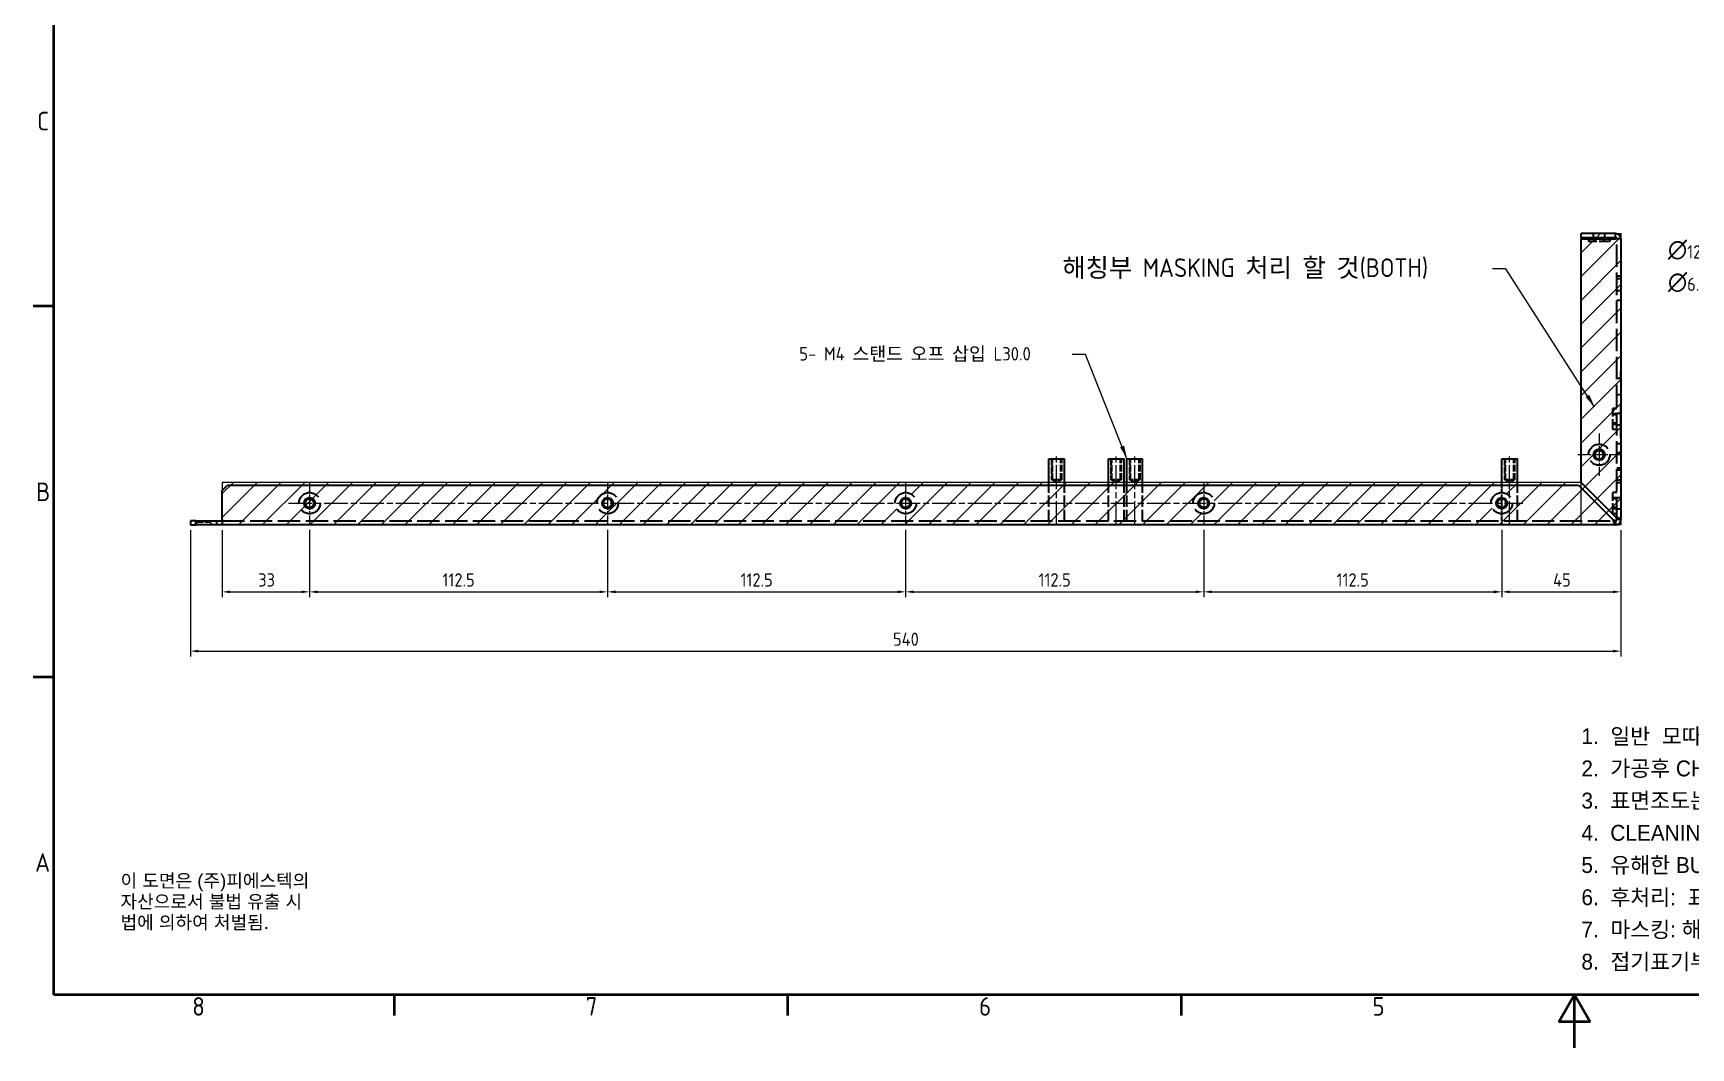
# Model space of a CAD drawing. Header units: millimetres. Extents: x 0 to 1188, y 0 to 840.
# Drawn here: x 12 to 638, y 0 to 383 of the extents above; entities that cross this region are included whole.
import ezdxf

# ---------------------------------------------------------------- set-up
doc = ezdxf.new("R2010")
doc.units = ezdxf.units.MM
doc.header["$LTSCALE"] = 2
doc.linetypes.add('CHAIN', pattern=[0.3543, 0.2362, -0.0295, 0.0591, -0.0295])
doc.linetypes.add('DASHED', pattern=[0.2067, 0.1654, -0.0413])
doc.layers.get('0').update_dxf_attribs({"color": 3, "lineweight": 25})
for name, color, linetype, lineweight in [('가려진 것(ISO)', 2, 'DASHED', 35), ('가시적인 것(ISO)', 3, 'Continuous', 40), ('가시적인 좁은 것(ISO)', 3, 'Continuous', 35), ('경계(ISO)', 7, 'Continuous', 50), ('기호(ISO)', 5, 'Continuous', 25), ('스케치 형상(ISO)', 3, 'Continuous', 25), ('중심 표식(ISO)', 1, 'Continuous', 25), ('중심선(ISO)', 1, 'Continuous', 25), ('치수(ISO)', 2, 'Continuous', 25), ('해치(ISO)', 7, 'Continuous', 18)]:
    doc.layers.add(name, color=color, linetype=linetype, lineweight=lineweight)
doc.styles.add('ISO Proportional', font='arial.ttf')
doc.styles.add('문자 텍스트_PSTEK_POSCO', font='isocp.shx')
doc.styles.add('치수 텍스트_PSTEK_POSCO', font='isocp.shx')
doc.dimstyles.new('치수_PSTEK_POSCO', dxfattribs={"dimscale": 2, "dimtxt": 2.5, "dimasz": 1.5, "dimexe": 1, "dimexo": 1, "dimgap": 1, "dimtad": 1, "dimrnd": 1e-08, "dimdsep": 46, "dimtxsty": '치수 텍스트_PSTEK_POSCO', "dimcen": 0.09, "dimdle": 10, "dimclrd": 7, "dimclre": 7, "dimclrt": 2, "dimadec": 1, "dimazin": 2, "dimtfac": 1, "dimtmove": 0, "dimatfit": 3, "dimfxl": 0, "dimtolj": 1, "dimlwd": -1, "dimlwe": -1, "dimarcsym": 0})
doc.dimstyles.new('치수_PSTEK_POSCO$7', dxfattribs={"dimscale": 2, "dimtxt": 2.5, "dimasz": 2.5, "dimexe": 1, "dimexo": 1, "dimgap": 1, "dimtad": 1, "dimrnd": 1e-08, "dimdsep": 46, "dimtxsty": '치수 텍스트_PSTEK_POSCO', "dimcen": 0.09, "dimdle": 10, "dimclrd": 7, "dimclre": 7, "dimclrt": 2, "dimadec": 1, "dimazin": 2, "dimtfac": 1, "dimtmove": 0, "dimatfit": 3, "dimfxl": 0, "dimtolj": 1, "dimlwd": -1, "dimlwe": -1, "dimarcsym": 0})
pattern_1 = [(45, (0, 0), (-4.49013, 4.49013), [])]

# ---------------------------------------------------------------- blocks, each defined once
blk = doc.blocks.new('경계 Default Border')
at = {"layer": '경계(ISO)'}
for p, q in [((10, 140), (6.1, 140)), ((10, 70), (6.1, 70)), ((74.25, 10), (74.25, 6.1)), ((148.5, 10), (148.5, 6.1)), ((222.75, 10), (222.75, 6.1))]:
    blk.add_line(p, q, dxfattribs=at)
at = {"layer": '경계(ISO)', "flags": 128}
for points in [[(10, 10), (10, 410), (584, 410), (584, 10), (10, 10)], [(297, 0), (297, 10), (294.11, 5), (299.89, 5), (297, 10)]]:
    blk.add_lwpolyline(points, dxfattribs=at)
at = {"layer": '경계(ISO)', "color": 2, "char_height": 3.5, "attachment_point": 7, "style": '문자 텍스트_PSTEK_POSCO'}
for s, insert in [('C', (6.85, 173.22)), ('B', (6.66, 103.22)), ('A', (6.47, 33.24)), ('8', (36.13, 6.07)), ('7', (110.38, 6.09)), ('6', (184.63, 6.07)), ('5', (258.88, 6.07))]:
    blk.add_mtext(s, dxfattribs=dict(at, insert=insert))
blk = doc.blocks.new('주석-판금')
at = {"layer": '기호(ISO)', "color": 2, "insert": (-40.78, 23.05), "char_height": 3, "width": 116.6778, "attachment_point": 1, "line_spacing_factor": 1.216098, "style": 'ISO Proportional'}
blk.add_mtext('\\f굴림|b0|i0;\\H3.0000;1.  일반  모따기 C0.3\\P2.  가공후 CHIPING 및 BROKEN 없을 것.\\P3.  표면조도는 다듬질기호 Ra값을 준수할 것.\\P4.  CLEANING 처리후 납품 할 것.\\P5.  유해한 BURR, 모서리 제거 할 것.\\P6.  후처리:  표제란 참조 할 것.\\P7.  마스킹: 해칭부\\P8.  접기\\fArial|b0|i0;\\H3.0000;표기부, 전압사양 실크인쇄 할 것.', dxfattribs=at)
blk = doc.blocks.new('*D46')
at = {"layer": 'Defpoints', "color": 0, "transparency": 16777216}
for p in [(83.55, 197.45), (116.55, 197.65), (116.55, 172.18)]:
    blk.add_point(p, dxfattribs=at)
at = {"layer": '치수(ISO)', "color": 7, "transparency": 16777216}
for p, q in [((83.55, 195.45), (83.55, 170.18)), ((116.55, 195.65), (116.55, 170.18)), ((86.55, 172.18), (113.55, 172.18))]:
    blk.add_line(p, q, dxfattribs=at)
for points in [[(86.55, 172.68), (86.55, 171.68), (83.55, 172.18)], [(113.55, 172.68), (113.55, 171.68), (116.55, 172.18)]]:
    blk.add_solid(points, dxfattribs=at)
at = {"layer": '치수(ISO)', "color": 2, "transparency": 16777216, "insert": (97.17, 176.68), "char_height": 5, "attachment_point": 4, "style": '치수 텍스트_PSTEK_POSCO'}
blk.add_mtext('\\A1;33', dxfattribs=at)
blk = doc.blocks.new('*D47')
at = {"layer": 'Defpoints', "color": 0, "transparency": 16777216}
for p in [(566.55, 197.65), (611.55, 197.45), (611.55, 172.18)]:
    blk.add_point(p, dxfattribs=at)
at = {"layer": '치수(ISO)', "color": 7, "transparency": 16777216}
for p, q in [((566.55, 195.65), (566.55, 170.18)), ((611.55, 195.45), (611.55, 170.18)), ((569.55, 172.18), (608.55, 172.18))]:
    blk.add_line(p, q, dxfattribs=at)
for points in [[(569.55, 172.68), (569.55, 171.68), (566.55, 172.18)], [(608.55, 172.68), (608.55, 171.68), (611.55, 172.18)]]:
    blk.add_solid(points, dxfattribs=at)
at = {"layer": '치수(ISO)', "color": 2, "transparency": 16777216, "insert": (585.96, 176.68), "char_height": 5, "attachment_point": 4, "style": '치수 텍스트_PSTEK_POSCO'}
blk.add_mtext('\\A1;45', dxfattribs=at)
blk = doc.blocks.new('*D48')
at = {"layer": 'Defpoints', "color": 0, "transparency": 16777216}
for p in [(454.05, 197.65), (566.55, 197.65), (566.55, 172.18)]:
    blk.add_point(p, dxfattribs=at)
at = {"layer": '치수(ISO)', "color": 7, "transparency": 16777216}
for p, q in [((454.05, 195.65), (454.05, 170.18)), ((566.55, 195.65), (566.55, 170.18)), ((457.05, 172.18), (563.55, 172.18))]:
    blk.add_line(p, q, dxfattribs=at)
for points in [[(457.05, 172.68), (457.05, 171.68), (454.05, 172.18)], [(563.55, 172.68), (563.55, 171.68), (566.55, 172.18)]]:
    blk.add_solid(points, dxfattribs=at)
at = {"layer": '치수(ISO)', "color": 2, "transparency": 16777216, "insert": (504.21, 176.68), "char_height": 5, "attachment_point": 4, "style": '치수 텍스트_PSTEK_POSCO'}
blk.add_mtext('\\A1;112.5', dxfattribs=at)
blk = doc.blocks.new('*D49')
at = {"layer": 'Defpoints', "color": 0, "transparency": 16777216}
for p in [(341.55, 197.65), (454.05, 197.65), (454.05, 172.18)]:
    blk.add_point(p, dxfattribs=at)
at = {"layer": '치수(ISO)', "color": 7, "transparency": 16777216}
for p, q in [((341.55, 195.65), (341.55, 170.18)), ((454.05, 195.65), (454.05, 170.18)), ((344.55, 172.18), (451.05, 172.18))]:
    blk.add_line(p, q, dxfattribs=at)
for points in [[(344.55, 172.68), (344.55, 171.68), (341.55, 172.18)], [(451.05, 172.68), (451.05, 171.68), (454.05, 172.18)]]:
    blk.add_solid(points, dxfattribs=at)
at = {"layer": '치수(ISO)', "color": 2, "transparency": 16777216, "insert": (391.71, 176.68), "char_height": 5, "attachment_point": 4, "style": '치수 텍스트_PSTEK_POSCO'}
blk.add_mtext('\\A1;112.5', dxfattribs=at)
blk = doc.blocks.new('*D50')
at = {"layer": 'Defpoints', "color": 0, "transparency": 16777216}
for p in [(229.05, 197.65), (341.55, 197.65), (341.55, 172.18)]:
    blk.add_point(p, dxfattribs=at)
at = {"layer": '치수(ISO)', "color": 7, "transparency": 16777216}
for p, q in [((229.05, 195.65), (229.05, 170.18)), ((341.55, 195.65), (341.55, 170.18)), ((232.05, 172.18), (338.55, 172.18))]:
    blk.add_line(p, q, dxfattribs=at)
for points in [[(232.05, 172.68), (232.05, 171.68), (229.05, 172.18)], [(338.55, 172.68), (338.55, 171.68), (341.55, 172.18)]]:
    blk.add_solid(points, dxfattribs=at)
at = {"layer": '치수(ISO)', "color": 2, "transparency": 16777216, "insert": (279.21, 176.68), "char_height": 5, "attachment_point": 4, "style": '치수 텍스트_PSTEK_POSCO'}
blk.add_mtext('\\A1;112.5', dxfattribs=at)
blk = doc.blocks.new('*D51')
at = {"layer": 'Defpoints', "color": 0, "transparency": 16777216}
for p in [(116.55, 197.65), (229.05, 197.65), (229.05, 172.18)]:
    blk.add_point(p, dxfattribs=at)
at = {"layer": '치수(ISO)', "color": 7, "transparency": 16777216}
for p, q in [((116.55, 195.65), (116.55, 170.18)), ((229.05, 195.65), (229.05, 170.18)), ((119.55, 172.18), (226.05, 172.18))]:
    blk.add_line(p, q, dxfattribs=at)
for points in [[(119.55, 172.68), (119.55, 171.68), (116.55, 172.18)], [(226.05, 172.68), (226.05, 171.68), (229.05, 172.18)]]:
    blk.add_solid(points, dxfattribs=at)
at = {"layer": '치수(ISO)', "color": 2, "transparency": 16777216, "insert": (166.71, 176.68), "char_height": 5, "attachment_point": 4, "style": '치수 텍스트_PSTEK_POSCO'}
blk.add_mtext('\\A1;112.5', dxfattribs=at)
blk = doc.blocks.new('*D52')
at = {"layer": 'Defpoints', "color": 0, "transparency": 16777216}
for p in [(71.55, 197.45), (611.55, 197.45), (611.55, 149.81)]:
    blk.add_point(p, dxfattribs=at)
at = {"layer": '치수(ISO)', "color": 7, "transparency": 16777216}
for p, q in [((71.55, 195.45), (71.55, 147.81)), ((611.55, 195.45), (611.55, 147.81)), ((74.55, 149.81), (608.55, 149.81))]:
    blk.add_line(p, q, dxfattribs=at)
for points in [[(74.55, 150.31), (74.55, 149.31), (71.55, 149.81)], [(608.55, 150.31), (608.55, 149.31), (611.55, 149.81)]]:
    blk.add_solid(points, dxfattribs=at)
at = {"layer": '치수(ISO)', "color": 2, "transparency": 16777216, "insert": (336.79, 154.31), "char_height": 5, "attachment_point": 4, "style": '치수 텍스트_PSTEK_POSCO'}
blk.add_mtext('\\A1;540', dxfattribs=at)

msp = doc.modelspace()

# ---------------------------------------------------------------- hatches: boundary and pattern name
at = {"layer": '해치(ISO)'}
h = msp.add_hatch(dxfattribs=at)
h.set_pattern_fill('ANSI31', color=1, scale=50.8, style=0)
h.set_pattern_definition(pattern_1)
h.paths.add_polyline_path([(596.546, 307.454), (596.546, 197.454), (611.546, 197.454), (611.546, 307.454)])
h = msp.add_hatch(dxfattribs=at)
h.set_pattern_fill('ANSI31', color=1, scale=50.8, style=0)
h.set_pattern_definition(pattern_1)
edge = h.paths.add_edge_path(flags=0)
edge.add_arc((341.546, 205.654), 4, 0, 360)
edge = h.paths.add_edge_path(flags=0)
edge.add_arc((454.046, 205.654), 4, 0, 360)
edge = h.paths.add_edge_path(flags=0)
edge.add_arc((566.546, 205.654), 4, 0, 360)
h.paths.add_polyline_path([(83.546, 213.515), (596.546, 213.515), (596.546, 197.454), (83.546, 197.454)])

# ---------------------------------------------------------------- linework, layer by layer
at = {"layer": '가려진 것(ISO)', "ltscale": 1.428422}
for p, q in [((601.196, 305.954), (601.196, 307.454)), ((605.496, 305.954), (605.496, 307.454)), ((601.346, 305.954), (601.346, 304.454)), ((601.725, 305.954), (601.725, 304.454)), ((604.967, 305.954), (604.967, 304.454)), ((605.346, 304.454), (605.346, 305.954)), ((610.046, 291.454), (611.546, 291.454)), ((610.046, 290.454), (611.546, 290.454)), ((610.046, 285.954), (611.546, 285.954)), ((611.546, 282.204), (610.046, 282.204)), ((611.546, 252.704), (610.046, 252.704)), ((610.046, 246.704), (611.546, 246.704)), ((610.046, 241.454), (608.546, 241.454)), ((610.046, 239.454), (608.546, 239.454)), ((610.046, 239.075), (608.546, 239.075)), ((610.046, 239.704), (611.546, 239.704)), ((610.046, 235.833), (608.546, 235.833)), ((608.546, 235.454), (610.046, 235.454)), ((610.046, 233.454), (608.546, 233.454)), ((610.046, 235.204), (611.546, 235.204)), ((610.046, 228.204), (611.546, 228.204)), ((610.046, 224.704), (611.546, 224.704)), ((610.046, 218.954), (611.546, 218.954)), ((610.046, 218.204), (611.546, 218.204)), ((610.046, 214.454), (611.546, 214.454)), ((610.046, 213.454), (611.546, 213.454)), ((610.046, 209.654), (608.546, 209.654)), ((610.046, 207.654), (608.546, 207.654)), ((610.046, 207.275), (608.546, 207.275)), ((610.046, 207.754), (611.546, 207.754)), ((610.046, 204.033), (608.546, 204.033)), ((608.546, 203.654), (610.046, 203.654)), ((610.046, 201.654), (608.546, 201.654)), ((610.046, 203.554), (611.546, 203.554))]:
    msp.add_line(p, q, dxfattribs=at)
at = {"layer": '가려진 것(ISO)', "ltscale": 0.952248}
for p, q in [((599.346, 305.454), (599.346, 304.454)), ((607.346, 305.454), (607.346, 304.454))]:
    msp.add_line(p, q, dxfattribs=at)
at = {"layer": '가려진 것(ISO)', "ltscale": 11.967462}
for p, q in [((607.346, 304.454), (599.346, 304.454)), ((608.546, 233.454), (608.546, 241.454)), ((608.546, 201.654), (608.546, 209.654))]:
    msp.add_line(p, q, dxfattribs=at)
at = {"layer": '가려진 것(ISO)', "ltscale": 25.641026}
msp.add_line((610.046, 199.454), (610.046, 305.454), dxfattribs=at)
at = {"layer": '가려진 것(ISO)', "ltscale": 0.009423}
for p, q in [((611.546, 255.306), (611.556, 255.306)), ((611.546, 255.303), (611.556, 255.303)), ((611.546, 255.245), (611.556, 255.245)), ((611.546, 255.143), (611.556, 255.143)), ((611.546, 255.116), (611.556, 255.116)), ((611.546, 254.936), (611.556, 254.936)), ((611.546, 254.751), (611.556, 254.751)), ((611.546, 254.729), (611.556, 254.729)), ((611.546, 254.627), (611.556, 254.627)), ((611.546, 254.571), (611.556, 254.571)), ((611.546, 254.569), (611.556, 254.569)), ((611.546, 254.462), (611.556, 254.462)), ((611.546, 254.46), (611.556, 254.46)), ((611.546, 254.387), (611.556, 254.387)), ((611.546, 254.345), (611.556, 254.345)), ((611.546, 254.073), (611.556, 254.073)), ((611.546, 254.063), (611.556, 254.063)), ((611.546, 253.913), (611.556, 253.913)), ((611.546, 253.784), (611.556, 253.784)), ((611.546, 253.73), (611.556, 253.73)), ((611.546, 253.305), (611.556, 253.305)), ((611.546, 253.21), (611.556, 253.21)), ((611.546, 253.152), (611.556, 253.152)), ((611.546, 252.964), (611.556, 252.964)), ((611.546, 252.867), (611.556, 252.867)), ((611.546, 252.836), (611.556, 252.836)), ((611.546, 252.811), (611.556, 252.811)), ((611.546, 252.736), (611.556, 252.736)), ((611.546, 252.734), (611.556, 252.734)), ((611.546, 252.69), (611.556, 252.69)), ((611.546, 252.675), (611.556, 252.675)), ((611.546, 252.556), (611.556, 252.556)), ((611.546, 252.486), (611.556, 252.486)), ((611.546, 252.359), (611.556, 252.359)), ((611.546, 252.352), (611.556, 252.352)), ((611.546, 252.184), (611.556, 252.184)), ((611.546, 252.182), (611.556, 252.182)), ((611.546, 242.154), (611.556, 242.154)), ((611.546, 240.104), (611.556, 240.104)), ((611.546, 240.104), (611.556, 240.104)), ((611.546, 236.805), (611.556, 236.805)), ((611.546, 236.804), (611.556, 236.804)), ((611.546, 236.804), (611.556, 236.804)), ((611.546, 236.803), (611.556, 236.803)), ((611.546, 236.105), (611.556, 236.105)), ((611.546, 236.103), (611.556, 236.103)), ((611.546, 235.304), (611.556, 235.304)), ((611.546, 235.303), (611.556, 235.303)), ((611.546, 234.604), (611.556, 234.604)), ((611.546, 234.603), (611.556, 234.603)), ((611.546, 233.804), (611.556, 233.804)), ((611.546, 233.804), (611.556, 233.804)), ((611.546, 233.104), (611.556, 233.104)), ((611.546, 233.104), (611.556, 233.104)), ((611.546, 230.754), (611.556, 230.754))]:
    msp.add_line(p, q, dxfattribs=at)
at = {"layer": '가려진 것(ISO)', "ltscale": 7.618686}
for p, q in [((396.546, 222.454), (396.546, 214.454)), ((396.925, 214.454), (396.925, 222.454)), ((400.167, 214.454), (400.167, 222.454)), ((400.546, 214.454), (400.546, 222.454)), ((419.046, 222.454), (419.046, 214.454)), ((419.425, 214.454), (419.425, 222.454)), ((422.667, 214.454), (422.667, 222.454)), ((423.046, 214.454), (423.046, 222.454)), ((426.046, 222.454), (426.046, 214.454)), ((426.425, 214.454), (426.425, 222.454)), ((429.667, 214.454), (429.667, 222.454)), ((430.046, 214.454), (430.046, 222.454)), ((567.546, 222.454), (567.546, 214.454)), ((567.925, 214.454), (567.925, 222.454)), ((571.167, 214.454), (571.167, 222.454)), ((571.546, 214.454), (571.546, 222.454))]:
    msp.add_line(p, q, dxfattribs=at)
at = {"layer": '가려진 것(ISO)', "ltscale": 5.983681}
for p, q in [((400.546, 214.454), (396.546, 214.454)), ((423.046, 214.454), (419.046, 214.454)), ((430.046, 214.454), (426.046, 214.454)), ((571.546, 214.454), (567.546, 214.454))]:
    msp.add_line(p, q, dxfattribs=at)
at = {"layer": '가려진 것(ISO)', "ltscale": 1.800898}
for p, q in [((398.546, 213.48), (396.925, 214.454)), ((398.546, 213.48), (400.167, 214.454)), ((421.046, 213.48), (419.425, 214.454)), ((421.046, 213.48), (422.667, 214.454)), ((428.046, 213.48), (426.425, 214.454)), ((428.046, 213.48), (429.667, 214.454)), ((569.546, 213.48), (567.925, 214.454)), ((569.546, 213.48), (571.167, 214.454))]:
    msp.add_line(p, q, dxfattribs=at)
at = {"layer": '가려진 것(ISO)', "ltscale": 12.856602}
for p, q in [((395.596, 198.954), (395.596, 212.454)), ((401.496, 198.954), (401.496, 212.454)), ((418.096, 198.954), (418.096, 212.454)), ((423.996, 198.954), (423.996, 212.454)), ((425.096, 198.954), (425.096, 212.454)), ((430.996, 198.954), (430.996, 212.454)), ((572.496, 198.954), (572.496, 212.454))]:
    msp.add_line(p, q, dxfattribs=at)
at = {"layer": '가려진 것(ISO)', "ltscale": 4.932847}
msp.add_line((566.596, 207.274), (566.596, 212.454), dxfattribs=at)
at = {"layer": '가려진 것(ISO)', "ltscale": 4.837612}
msp.add_line((566.596, 198.954), (566.596, 204.034), dxfattribs=at)
at = {"layer": '가려진 것(ISO)', "ltscale": 1.548747}
for p, q in [((74.296, 198.604), (73.146, 197.454)), ((78.796, 198.604), (79.946, 197.454))]:
    msp.add_line(p, q, dxfattribs=at)
at = {"layer": '가려진 것(ISO)', "ltscale": 0.333222}
for p, q in [((74.296, 198.954), (74.296, 198.604)), ((78.796, 198.954), (78.796, 198.604))]:
    msp.add_line(p, q, dxfattribs=at)
at = {"layer": '가려진 것(ISO)', "ltscale": 6.731654}
msp.add_line((74.296, 198.604), (78.796, 198.604), dxfattribs=at)
at = {"layer": '가려진 것(ISO)', "ltscale": 25.447508}
msp.add_line((83.546, 198.954), (609.546, 198.954), dxfattribs=at)
at = {"layer": '가려진 것(ISO)', "ltscale": 30.397606}
for centre in [(603.346, 223.954), (116.546, 205.654), (229.046, 205.654), (341.546, 205.654), (454.046, 205.654), (566.546, 205.654)]:
    msp.add_circle(centre, 4, dxfattribs=at)
at = {"layer": '가시적인 것(ISO)'}
for p, q in [((609.546, 307.454), (596.546, 307.454)), ((596.546, 305.954), (596.546, 307.454)), ((609.546, 305.954), (609.546, 307.454)), ((596.546, 305.954), (609.546, 305.954)), ((596.546, 305.454), (609.546, 305.454)), ((596.546, 213.515), (596.546, 305.454)), ((599.346, 305.954), (599.346, 305.454)), ((607.346, 305.954), (607.346, 305.454)), ((611.546, 305.454), (609.546, 305.454)), ((611.546, 305.454), (611.546, 199.454)), ((611.546, 255.454), (611.556, 255.454)), ((611.546, 255.308), (611.556, 255.308)), ((611.546, 255.252), (611.556, 255.252)), ((611.546, 254.844), (611.556, 254.844)), ((611.546, 254.355), (611.556, 254.355)), ((611.546, 252.768), (611.556, 252.768)), ((611.546, 252.245), (611.556, 252.245)), ((611.546, 251.99), (611.556, 251.99)), ((611.556, 255.308), (611.556, 255.454)), ((611.556, 254.355), (611.556, 254.844)), ((611.556, 252.768), (611.556, 254.355)), ((611.556, 252.245), (611.556, 252.768)), ((611.556, 251.99), (611.556, 252.245)), ((611.546, 242.454), (611.556, 242.454)), ((611.556, 230.454), (611.556, 242.454)), ((611.546, 230.454), (611.556, 230.454)), ((395.596, 222.454), (401.496, 222.454)), ((395.596, 212.454), (395.596, 222.454)), ((401.496, 212.454), (401.496, 222.454)), ((418.096, 222.454), (423.996, 222.454)), ((418.096, 212.454), (418.096, 222.454)), ((423.996, 212.454), (423.996, 222.454)), ((425.096, 222.454), (430.996, 222.454)), ((425.096, 212.454), (425.096, 222.454)), ((430.996, 212.454), (430.996, 222.454)), ((566.596, 222.454), (572.496, 222.454)), ((566.596, 212.454), (566.596, 222.454)), ((572.496, 212.454), (572.496, 222.454)), ((609.546, 200.515), (596.546, 213.515)), ((83.546, 210.454), (85.546, 212.454)), ((83.546, 199.454), (83.546, 210.454)), ((85.546, 212.454), (595.485, 212.454)), ((566.596, 204.034), (566.596, 207.274)), ((595.485, 212.454), (608.485, 199.454)), ((73.546, 198.954), (71.546, 198.954)), ((71.546, 198.954), (71.546, 197.454)), ((71.546, 197.454), (73.546, 197.454)), ((73.546, 197.454), (73.546, 198.954)), ((73.546, 198.954), (81.546, 198.954)), ((81.546, 197.454), (73.546, 197.454)), ((81.546, 197.454), (81.546, 198.954)), ((81.546, 198.954), (83.546, 198.954)), ((83.546, 197.454), (81.546, 197.454)), ((83.546, 199.454), (83.546, 197.454)), ((609.546, 197.454), (83.546, 197.454))]:
    msp.add_line(p, q, dxfattribs=at)
for centre, radius in [((603.346, 223.954), 2.1), ((603.346, 223.954), 1.621), ((116.546, 205.654), 2.1), ((116.546, 205.654), 1.621), ((229.046, 205.654), 2.1), ((229.046, 205.654), 1.621), ((341.546, 205.654), 2.1), ((341.546, 205.654), 1.621), ((454.046, 205.654), 2.1), ((454.046, 205.654), 1.621), ((566.546, 205.654), 2.1), ((566.546, 205.654), 1.621)]:
    msp.add_circle(centre, radius, dxfattribs=at)
for centre, radius, start, end in [((609.546, 305.454), 2, 0, 90), ((609.546, 305.454), 0.5, 0, 90), ((609.546, 199.454), 2, 270, 0), ((609.546, 199.454), 0.5, 270, 0)]:
    msp.add_arc(centre, radius, start, end, dxfattribs=at)
for points, degree in [([(611.556, 255.252), (611.556, 255.286), (611.556, 255.308)], 2), ([(611.556, 254.919), (611.556, 254.968), (611.556, 255.131), (611.556, 255.252)], 2), ([(611.556, 254.844), (611.556, 254.858), (611.556, 254.88), (611.556, 254.919)], 2), ([(610.046, 199.454), (610.046, 199.807), (609.807, 200.161), (609.546, 200.515)], 3), ([(609.546, 198.954), (609.192, 198.954), (608.838, 199.192), (608.485, 199.454)], 3), ([(609.546, 198.954), (609.546, 198.454), (609.546, 197.954), (609.546, 197.454)], 3), ([(611.546, 199.454), (611.046, 199.454), (610.546, 199.454), (610.046, 199.454)], 3)]:
    msp.add_open_spline(points, degree=degree, dxfattribs=at)
for points in [[(611.546, 199.454), (611.546, 199.719), (611.037, 199.984), (610.312, 200.249), (610.07, 200.338), (609.808, 200.426), (609.546, 200.515)], [(608.485, 199.454), (608.75, 198.669), (609.015, 197.908), (609.28, 197.607), (609.368, 197.506), (609.457, 197.454), (609.546, 197.454)]]:
    msp.add_open_spline(points, degree=3, knots=[0, 0, 0, 0, 1.1774531, 1.1774531, 1.1774531, 1.5707963, 1.5707963, 1.5707963, 1.5707963], dxfattribs=at)
at = {"layer": '가시적인 좁은 것(ISO)'}
for centre in [(603.346, 223.954), (116.546, 205.654), (229.046, 205.654), (341.546, 205.654), (454.046, 205.654), (566.546, 205.654)]:
    msp.add_arc(centre, 2, 280, 190, dxfattribs=at)
at = {"layer": '스케치 형상(ISO)'}
for p, q in [((596.546, 307.454), (611.546, 307.454)), ((596.546, 197.454), (596.546, 307.454)), ((611.546, 307.454), (611.546, 197.454)), ((596.546, 213.515), (83.546, 213.515)), ((83.546, 213.515), (83.546, 197.454)), ((596.546, 197.454), (596.546, 213.515)), ((83.546, 197.454), (596.546, 197.454)), ((611.546, 197.454), (596.546, 197.454))]:
    msp.add_line(p, q, dxfattribs=at)
at = {"layer": '중심 표식(ISO)', "linetype": 'CHAIN', "ltscale": 8.88956}
for p, q in [((603.346, 231.954), (603.346, 215.954)), ((611.346, 223.954), (595.346, 223.954)), ((116.546, 213.654), (116.546, 197.654)), ((229.046, 213.654), (229.046, 197.654)), ((341.546, 213.654), (341.546, 197.654)), ((454.046, 213.654), (454.046, 197.654)), ((566.546, 213.654), (566.546, 197.654))]:
    msp.add_line(p, q, dxfattribs=at)
at = {"layer": '중심선(ISO)', "linetype": 'CHAIN', "ltscale": 19.051651}
for p, q in [((398.546, 197.454), (398.546, 223.954)), ((421.046, 197.454), (421.046, 223.954)), ((428.046, 197.454), (428.046, 223.954)), ((569.546, 197.454), (569.546, 223.954)), ((108.546, 205.654), (574.546, 205.654))]:
    msp.add_line(p, q, dxfattribs=at)

# ---------------------------------------------------------------- block references
at = {"xscale": 2, "yscale": 2, "zscale": 2}
for name, p in [('경계 Default Border', (0, 0)), ('주석-판금', (678.199, 74.579))]:
    msp.add_blockref(name, p, dxfattribs=at)

# ---------------------------------------------------------------- texts
at = {"layer": '기호(ISO)', "color": 2, "char_height": 5, "attachment_point": 4}
for s, insert, width, line_spacing_factor, style in [('{\\fisocp|b0|i0;\\H5.0000;\\fAIGDT|b0|i0;\\H7.0000;n\\fisocp|b0|i0;\\H5.0000;12.5 접지부 마스킹 처리 할 것  \\P\\fAIGDT|b0|i0;\\H7.0000;n\\fisocp|b0|i0;\\H5.0000;6.5 HOLE}', (629.302, 295.191), 113.93091, 1.05, '치수 텍스트_PSTEK_POSCO'), ('{\\fArial|b0|i0;\\H5.0000;이 도면은 (주)피에스텍의\\P자산으로서 불법 유출 시 \\P법에 의하여 처벌됨.}', (45.181, 54.963), 78.61221, 0.944221, '문자 텍스트_PSTEK_POSCO')]:
    msp.add_mtext(s, dxfattribs=dict(at, insert=insert, width=width, line_spacing_factor=line_spacing_factor, style=style))
at = {"layer": '기호(ISO)', "color": 2, "attachment_point": 4, "style": '치수 텍스트_PSTEK_POSCO'}
for s, insert, char_height, width in [('{\\fISOCP|b0|i0;\\H7.0000;해칭부 MASKING 처리 할 것(BOTH)}', (400.688, 294.205), 7, 160.42431), ('{\\fisocp|b0|i0;\\H5.0722;5- M4 스탠드 오프 삽입 L30.0}', (301.385, 261.839), 5.0722, 101.03291)]:
    msp.add_mtext(s, dxfattribs=dict(at, insert=insert, char_height=char_height, width=width))

# ---------------------------------------------------------------- dimensions: what is measured, and where the dimension line sits
at = {"layer": '치수(ISO)', "color": 7}
for base, p1, p2, picture, middle in [((611.546, 149.808), (71.546, 197.454), (611.546, 197.454), '*D52', (341.546, 149.808)), ((116.546, 172.177), (83.546, 197.454), (116.546, 197.654), '*D46', (100.026, 172.177)), ((229.046, 172.177), (116.546, 197.654), (229.046, 197.654), '*D51', (172.816, 172.177)), ((341.546, 172.177), (229.046, 197.654), (341.546, 197.654), '*D50', (285.316, 172.177)), ((454.046, 172.177), (341.546, 197.654), (454.046, 197.654), '*D49', (397.816, 172.177)), ((566.546, 172.177), (454.046, 197.654), (566.546, 197.654), '*D48', (510.316, 172.177)), ((611.546, 172.177), (566.546, 197.654), (611.546, 197.454), '*D47', (589.066, 172.177))]:
    dim = msp.add_linear_dim(base=base, p1=p1, p2=p2, angle=180, dimstyle='치수_PSTEK_POSCO', override={"dimdec": 2, "dimtp": 0, "dimtm": 0, "dimtdec": 2, "dimtofl": 0, "dimatfit": 1}, dxfattribs=at)
    dim.commit()
    dim.dimension.update_dxf_attribs({"geometry": picture, "text_midpoint": middle, "dimtype": 160})

# ---------------------------------------------------------------- leaders
at = {"layer": '기호(ISO)', "color": 7, "annotation_type": 0, "has_hookline": 1, "hookline_direction": 1}
for points, text_width in [([(601.623, 241.951), (568.113, 294.205), (563.113, 294.205)], 149.553), ([(425.096, 222.454), (409.418, 261.839), (404.418, 261.839)], 93.053)]:
    msp.add_leader(points, dimstyle='치수_PSTEK_POSCO$7', override={"dimtad": 0}, dxfattribs=dict(at, text_width=text_width))

doc.saveas('drawing.dxf')
